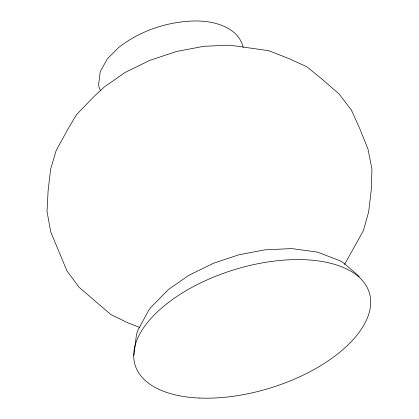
<?xml version="1.0" encoding="UTF-8"?>
<svg xmlns="http://www.w3.org/2000/svg" width="419" height="419" viewBox="0 0 419 419"><rect width="100%" height="100%" fill="white"/><g stroke="black" fill="none" stroke-linecap="round" stroke-linejoin="round"><path stroke-width="0.63" d="M133.902 355.501L136.453 334.598L137.615 330.801L148.635 310.395L150.683 307.598L168.228 289.691L188.534 275.503L213.412 263.263L238.872 254.794L264.771 249.876L291.797 248.582L317.487 252.102L339.579 260.618L342.925 262.498L345.932 264.908L359.282 276.503M344.565 264.473L363.43 230.57L368.673 211.763L371.229 190.064L371.967 169.334L367.982 149.049L359.879 128.9L351.452 110.145L339.018 93.908L321.745 78.898L307.064 66.925L289.901 58.969L268.647 50.683L229.942 45.189L203.922 46.284L176.499 51.49L149.552 60.456L124.909 72.571L104.252 87L94.437 96.098L76.536 114.597L67.831 129.293L56.219 150.374L50.657 169.082L48.106 190.692L47.033 211.422L50.683 231.765L66.909 270.821L79.076 287.261L110.904 314.58L127.91 322.834L139.831 327.48M243.198 47.357C238.814 28.66 217.168 21.772 200.23 21.091L198.826 20.95C170.056 20.678 141.114 29.917 118.404 47.708L107.117 59.131L100.214 71.759L98.617 84.465L98.973 86.864L100.591 90.886M199.8 398.05A122.563 61.834 -17.2 0 0 370.443 298.056A122.563 61.834 -17.2 0 0 186.35 290.545A122.563 61.834 -17.2 0 0 199.8 398.05"/></g></svg>
